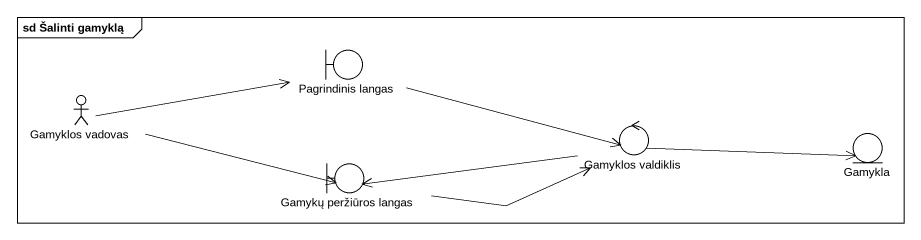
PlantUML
@startuml
mainframe sd Šalinti gamyklą
boundary "Pagrindinis langas" as Pagrindinis_langas
actor "Gamyklos vadovas" as Gamyklos_vadovas
control "Gamyklos valdiklis" as Gamyklos_valdiklis
boundary "Gamykų peržiūros langas" as Gamykų_peržiūros_langas
entity Gamykla
Pagrindinis_langas -right-> Gamyklos_valdiklis
Gamyklos_vadovas -right-> Pagrindinis_langas
Gamyklos_vadovas -right-> Gamykų_peržiūros_langas
Gamyklos_valdiklis -left-> Gamykų_peržiūros_langas
Gamyklos_valdiklis -right-> Gamykla
Gamykų_peržiūros_langas -right-> Gamyklos_valdiklis
@enduml
